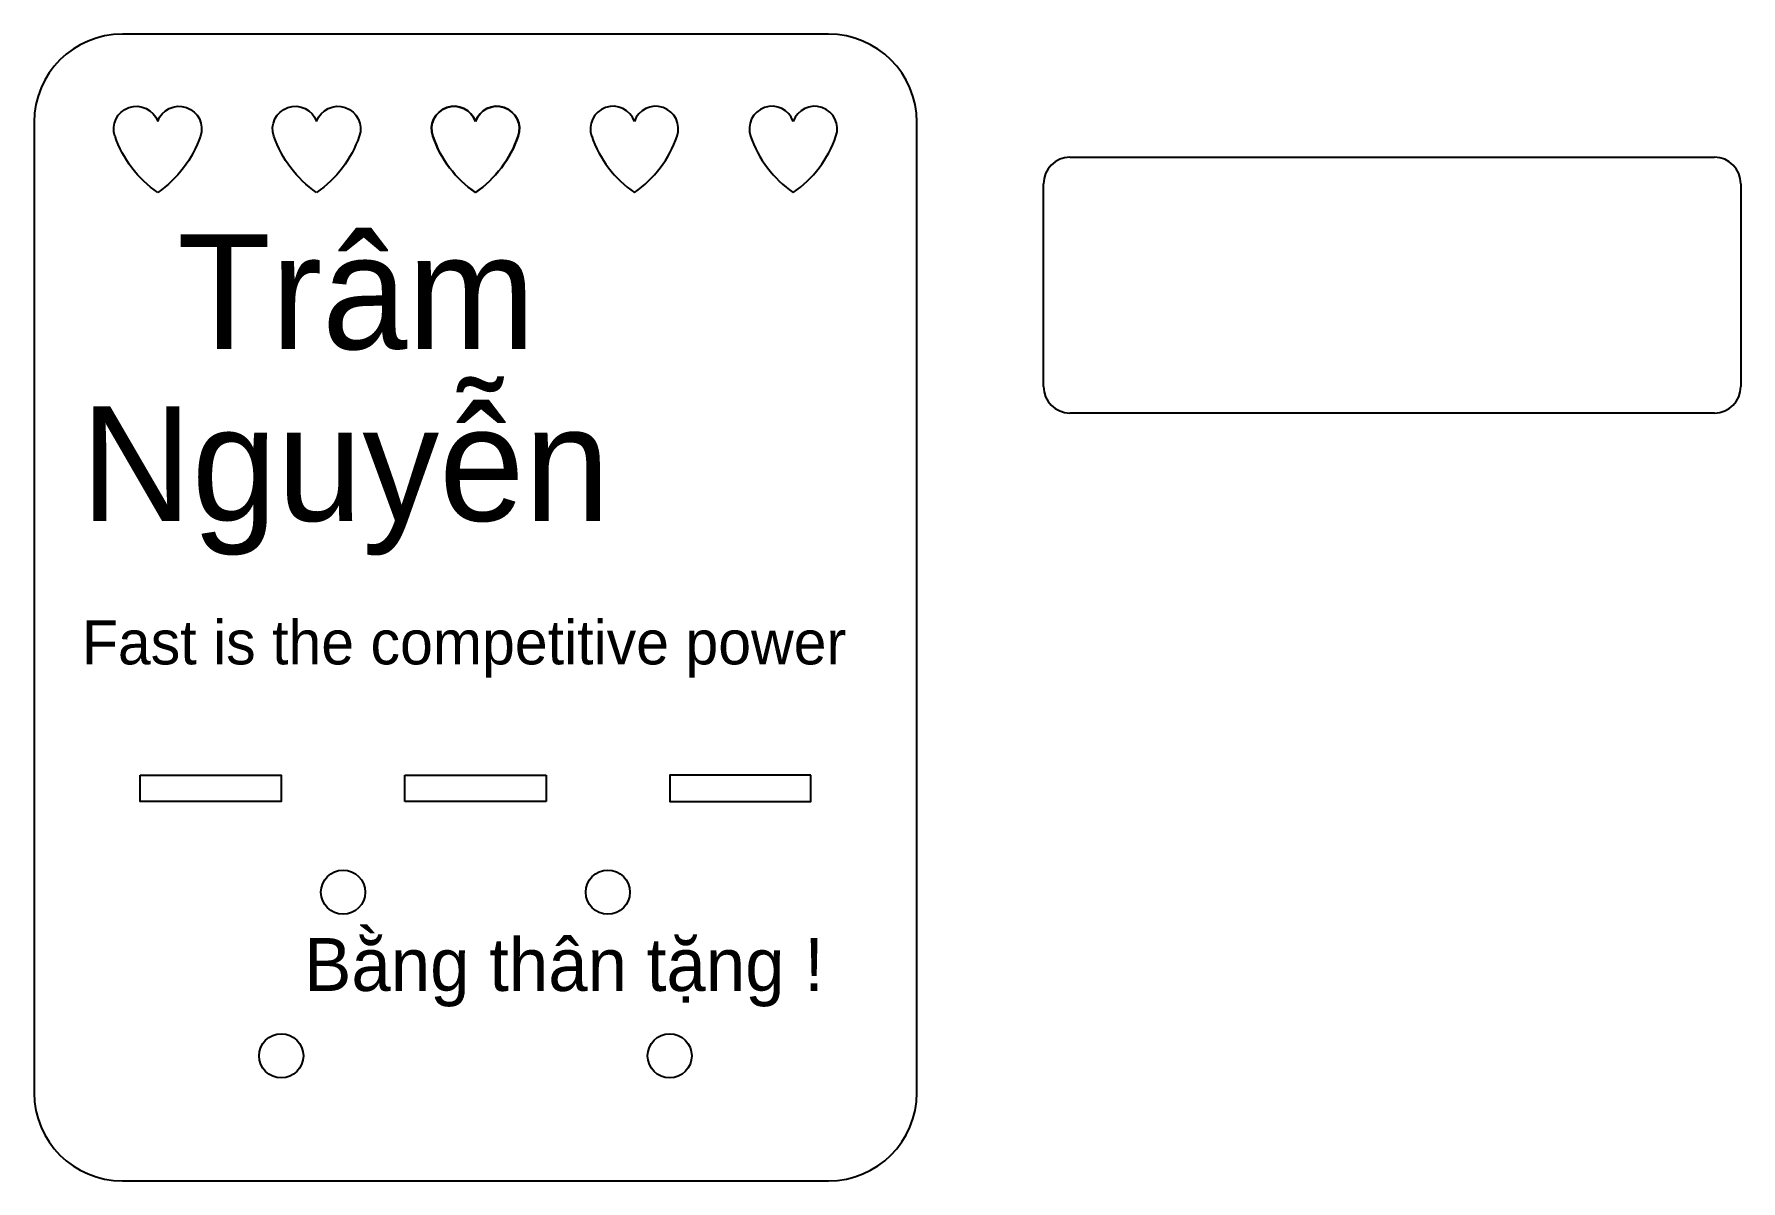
# Model space of a CAD drawing. Header units: millimetres. Extents: x 36 to 229, y 8 to 138.
import ezdxf

# ---------------------------------------------------------------- set-up
doc = ezdxf.new("R2010")
doc.units = ezdxf.units.MM
doc.header["$MEASUREMENT"] = 0
doc.styles.get("Standard").update_dxf_attribs({"font": 'arial.ttf'})

# ---------------------------------------------------------------- blocks, each defined once
blk = doc.blocks.new('*U6')
for centre, radius, start, end in [((-2.42, 2.33), 2.56, 19.0405, 199.0405), ((2.42, 2.33), 2.56, 340.9595, 160.9595), ((7.18, 5.58), 12.69, 198.7899, 235.551), ((-7.18, 5.58), 12.69, 304.449, 341.2101)]:
    blk.add_arc(centre, radius, start, end)
blk = doc.blocks.new('*U7')
at = {"color": 0, "linetype": 'ByBlock', "lineweight": -2, "transparency": 16777216}
for p in [(0, 0), (18, 0), (36, 0)]:
    blk.add_blockref('*U6', p, dxfattribs=at)
blk = doc.blocks.new('*U8')
for centre, radius, start, end in [((-2.42, 2.33), 2.56, 19.0405, 199.0405), ((2.42, 2.33), 2.56, 340.9595, 160.9595), ((7.18, 5.58), 12.69, 198.7899, 235.551), ((-7.18, 5.58), 12.69, 304.449, 341.2101)]:
    blk.add_arc(centre, radius, start, end)
blk = doc.blocks.new('*U9')
at = {"color": 0, "linetype": 'ByBlock', "lineweight": -2, "transparency": 16777216}
for p in [(0, 0), (18, 0), (36, 0)]:
    blk.add_blockref('*U8', p, dxfattribs=at)

msp = doc.modelspace()

# ---------------------------------------------------------------- linework, layer by layer
for p, q in [((125.65, 138.26), (45.65, 138.26)), ((35.65, 128.26), (35.65, 85.42)), ((135.65, 18.26), (135.65, 128.26)), ((35.65, 85.42), (35.65, 18.26)), ((77.65, 51.26), (77.65, 54.26)), ((77.65, 54.26), (93.65, 54.26)), ((93.65, 54.26), (93.65, 51.26)), ((85.65, 51.26), (77.65, 51.26)), ((93.65, 51.26), (85.65, 51.26)), ((45.65, 8.26), (125.65, 8.26))]:
    msp.add_line(p, q)
for points in [[(153, 124.3), (226, 124.3)], [(150, 98.3), (150, 121.3)], [(229, 121.3), (229, 98.3)], [(226, 95.3), (153, 95.3)]]:
    msp.add_lwpolyline(points)
for points in [[(47.65, 54.26), (63.65, 54.26), (63.65, 51.26), (47.65, 51.26)], [(123.65, 54.26), (107.65, 54.26), (107.65, 51.26), (123.65, 51.26)]]:
    msp.add_lwpolyline(points, close=True)
for centre in [(70.65, 40.98), (100.65, 40.98), (63.65, 22.43), (107.65, 22.43)]:
    msp.add_circle(centre, 2.5)
for centre, radius, start, end in [((45.65, 128.26), 10, 90, 180), ((125.65, 128.26), 10, 0, 90), ((153, 121.3), 3, 90, 180), ((226, 121.3), 3, 0, 90), ((153, 98.3), 3, 180, 270), ((226, 98.3), 3, 270, 0), ((45.65, 18.26), 10, 180, 270), ((125.65, 18.26), 10, 270, 0)]:
    msp.add_arc(centre, radius, start, end)

# ---------------------------------------------------------------- block references
at = {"xscale": -1}
msp.add_blockref('*U9', (85.65, 125.19), dxfattribs=at)
msp.add_blockref('*U7', (85.65, 125.19))

# ---------------------------------------------------------------- texts
at = {"attachment_point": 1}
for s, width, heights, insert, char_height in [('{\\fVNI 24 Love|b0|i0|c0|p2;Traâm }', 85.9157, [26.12], (51.87, 115.55), 13), ('{\\fVNI 24 Love|b0|i0|c0|p2;Nguyeãn}', 85.9157, [26.12], (40.95, 96.08), 13), ('{\\fBankGothic Lt BT|b0|i0|c0|p34;Fast is the competitive power}', 91.7061, [0], (41.06, 71.81), 5), ('{\\fVNI 24 Love|b0|i0|c0|p2;Baèng thaân taëng !}', 85.9157, [26.12], (66.24, 35.79), 6)]:
    msp.add_mtext_dynamic_manual_height_columns(s, width=width, gutter_width=1, heights=heights, dxfattribs=dict(at, insert=insert, char_height=char_height))

doc.saveas('drawing.dxf')
